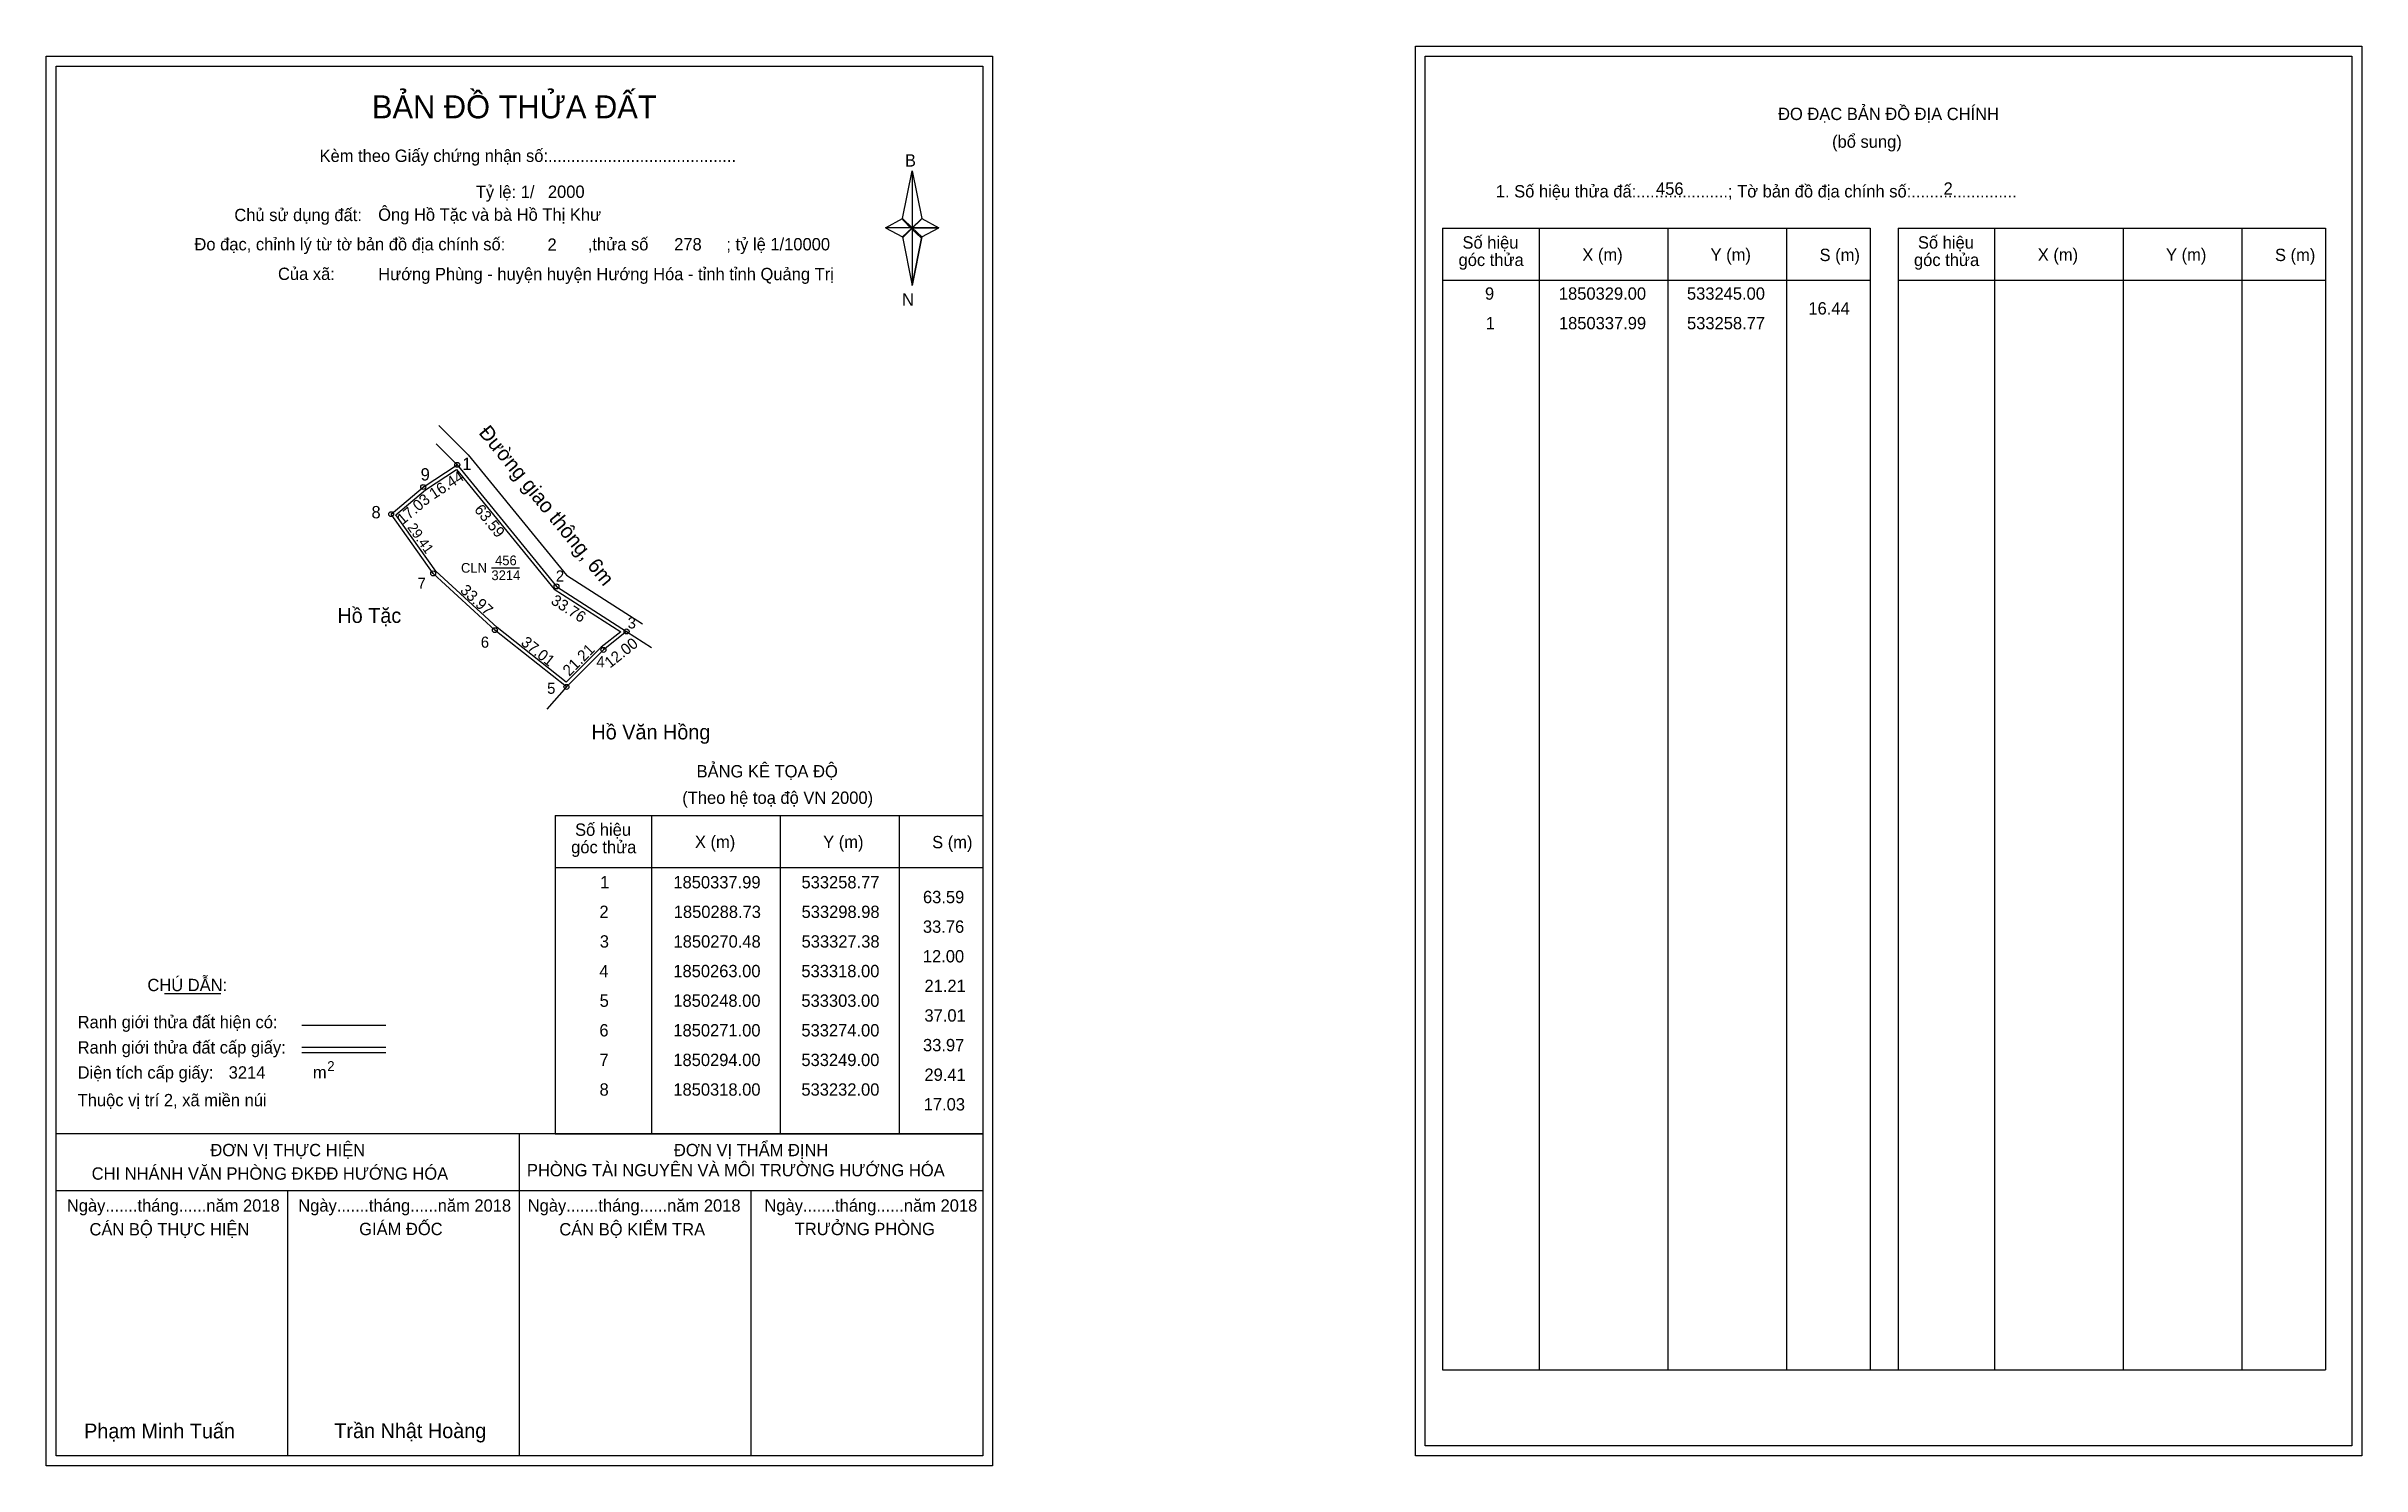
# Model space of a CAD drawing. Extents: x 533092 to 534030, y 1849932 to 1850508.
import ezdxf

# ---------------------------------------------------------------- set-up
doc = ezdxf.new("R2010")
doc.units = 0
for name, color, linetype in [('Level 1', 7, 'Continuous'), ('Level 10', 7, 'Continuous'), ('Level 11', 7, 'Continuous'), ('Level 13', 7, 'Continuous'), ('Level 27', 7, 'Continuous'), ('Level 3', 7, 'Continuous'), ('Level 49', 7, 'Continuous'), ('Level 53', 7, 'Continuous'), ('Level 55', 7, 'Continuous'), ('Level 6', 7, 'Continuous'), ('Level 60', 7, 'Continuous'), ('Level 63', 7, 'Continuous'), ('Level 9', 7, 'Continuous')]:
    doc.layers.add(name, color=color, linetype=linetype)

msp = doc.modelspace()

# ---------------------------------------------------------------- linework, layer by layer
at = {"layer": 'Level 1'}
for p, q in [((533650.93, 1850503.58), (533650.93, 1850503.58)), ((533096.28, 1850499.58), (533096.28, 1850499.58)), ((533439.13, 1850437.82), (533443.06, 1850457.1)), ((533443.06, 1850457.1), (533443.06, 1850434.05)), ((533443.06, 1850457.1), (533447, 1850437.82)), ((533432.24, 1850434.05), (533439.13, 1850437.82)), ((533439.13, 1850437.82), (533443.06, 1850434.05)), ((533442.77, 1850433.61), (533439.13, 1850437.38)), ((533446.7, 1850437.38), (533442.77, 1850433.61)), ((533442.77, 1850433.61), (533446.7, 1850437.38)), ((533447, 1850437.82), (533443.06, 1850434.05)), ((533443.06, 1850434.05), (533439.13, 1850430.37)), ((533442.77, 1850433.61), (533439.13, 1850429.93)), ((533439.13, 1850429.93), (533442.77, 1850433.61)), ((533439.13, 1850430.37), (533443.06, 1850410.65)), ((533446.7, 1850429.93), (533442.77, 1850433.61)), ((533443.06, 1850434.05), (533443.06, 1850410.65)), ((533443.06, 1850434.05), (533453.88, 1850434.05)), ((533443.06, 1850434.05), (533447, 1850430.37)), ((533447, 1850430.37), (533443.06, 1850410.65)), ((533447, 1850430.37), (533453.88, 1850434.05)), ((533657.99, 1850433.87), (533831.2, 1850433.87)), ((533697.17, 1849971.34), (533697.17, 1850433.87)), ((533749.32, 1849971.34), (533749.32, 1850433.87)), ((533797.26, 1850433.87), (533797.26, 1849971.34)), ((533831.2, 1850433.87), (533831.2, 1849971.34)), ((533842.51, 1850433.87), (534015.71, 1850433.87)), ((533881.69, 1849971.34), (533881.69, 1850433.87)), ((533933.83, 1849971.34), (533933.83, 1850433.87)), ((533981.78, 1850433.87), (533981.78, 1849971.34)), ((534015.71, 1850433.87), (534015.71, 1849971.34)), ((533657.99, 1850412.82), (533831.2, 1850412.82)), ((533842.51, 1850412.82), (534015.71, 1850412.82)), ((533298.47, 1850195.93), (533471.67, 1850195.93)), ((533337.65, 1850066.88), (533337.65, 1850195.93)), ((533389.79, 1850066.88), (533389.79, 1850195.93)), ((533437.74, 1850195.93), (533437.74, 1850066.88)), ((533298.47, 1850174.87), (533471.67, 1850174.87)), ((533140.12, 1850123.71), (533162.92, 1850123.71)), ((533195.85, 1850110.91), (533229.87, 1850110.91)), ((533195.85, 1850102.01), (533229.87, 1850102.01)), ((533195.85, 1850099.82), (533229.87, 1850099.82)), ((533309.94, 1850066.88), (533096.28, 1850066.88)), ((533471.67, 1850066.88), (533261.99, 1850066.88)), ((533283.98, 1849936.43), (533283.98, 1850066.88)), ((533298.47, 1850066.87), (533471.67, 1850066.87)), ((533471.68, 1850043.78), (533096.28, 1850043.78)), ((533190.13, 1849936.43), (533190.13, 1850043.78)), ((533377.83, 1849936.43), (533377.83, 1850043.78)), ((533657.99, 1849971.34), (534015.71, 1849971.34)), ((534026.33, 1849940.43), (534026.33, 1849940.43)), ((533471.67, 1849936.43), (533471.67, 1849936.43))]:
    msp.add_line(p, q, dxfattribs=at)
for points in [[(533439.13, 1850437.82), (533443.06, 1850457.1), (533443.06, 1850434.05)], [(533443.06, 1850434.05), (533447, 1850437.82), (533453.88, 1850434.05)], [(533432.24, 1850434.05), (533439.13, 1850430.37), (533443.06, 1850434.05)], [(533443.06, 1850434.05), (533443.06, 1850410.65), (533447, 1850430.37)]]:
    msp.add_lwpolyline(points, close=True, dxfattribs=at)
at = {"layer": 'Level 10'}
for p, q in [((533251.28, 1850353.97), (533263.23, 1850342.01)), ((533258.77, 1850337.99), (533298.98, 1850288.73)), ((533263.23, 1850342.01), (533303.02, 1850293.27)), ((533303.02, 1850293.27), (533333.77, 1850273.5))]:
    msp.add_line(p, q, dxfattribs=at)
for points in [[(533258.77, 1850337.99), (533298.98, 1850288.73), (533327.38, 1850270.48), (533318, 1850263), (533303, 1850248), (533274, 1850271), (533249, 1850294), (533232, 1850318), (533245, 1850329)], [(533258.48, 1850336.13), (533298.04, 1850287.67), (533324.98, 1850270.36), (533317.07, 1850264.05), (533302.89, 1850249.87), (533274.91, 1850272.07), (533250.06, 1850294.93), (533233.88, 1850317.76), (533245.84, 1850327.88)]]:
    msp.add_lwpolyline(points, close=True, dxfattribs=at)
at = {"layer": 'Level 11'}
for centre in [(533258.77, 1850337.99), (533258.77, 1850337.99), (533245, 1850329), (533232, 1850318), (533249, 1850294), (533298.98, 1850288.73), (533274, 1850271), (533327.38, 1850270.48), (533318, 1850263), (533303, 1850248)]:
    msp.add_circle(centre, 1, dxfattribs=at)
at = {"layer": 'Level 27'}
for p, q in [((533258.77, 1850337.99), (533250.28, 1850346.47)), ((533327.38, 1850270.48), (533337.47, 1850263.98)), ((533303, 1850248), (533295.01, 1850239.05))]:
    msp.add_line(p, q, dxfattribs=at)
at = {"layer": 'Level 3'}
for p, q in [((533657.99, 1850433.87), (533657.99, 1849971.34)), ((533842.51, 1850433.87), (533842.51, 1849971.34)), ((533298.47, 1850195.93), (533298.47, 1850066.88))]:
    msp.add_line(p, q, dxfattribs=at)
at = {"layer": 'Level 63'}
for points in [[(533092.28, 1850503.58), (533475.68, 1850503.58), (533475.68, 1849932.43), (533092.28, 1849932.43)], [(533646.93, 1850507.58), (534030.33, 1850507.58), (534030.33, 1849936.43), (533646.93, 1849936.43)], [(533650.93, 1850503.58), (534026.33, 1850503.58), (534026.33, 1849940.43), (533650.93, 1849940.43)], [(533096.28, 1850499.58), (533471.68, 1850499.58), (533471.68, 1849936.43), (533096.28, 1849936.43)]]:
    msp.add_lwpolyline(points, close=True, dxfattribs=at)
at = {"layer": 'Level 9'}
msp.add_line((533272.61, 1850296.25), (533284.05, 1850296.25), dxfattribs=at)

# ---------------------------------------------------------------- texts
at = {"layer": 'Level 1'}
for s, height, p in [('BẢN ĐỒ THỬA ĐẤT', 9.3313, (533224.21, 1850478.39)), ('ĐO ĐẠC BẢN ĐỒ ĐỊA CHÍNH', 5, (533793.88, 1850477.7)), ('Kèm theo Giấy chứng nhận số:.........................................', 5, (533202.98, 1850460.73)), ('(bổ sung)', 5, (533815.76, 1850466.46)), ('B', 5, (533440.15, 1850458.85)), ('1. Số hiệu thửa đấ:....................; Tờ bản đồ địa chính số:.......................', 5, (533679.54, 1850446.34)), ('Chủ sử dụng đất:', 5, (533168.46, 1850436.75)), ('Đo đạc, chỉnh lý từ tờ bản đồ địa chính số:                  ,thửa số                 ; tỷ lệ 1/10000', 5, (533152.29, 1850424.89)), ('Số hiệu', 5, (533666.02, 1850425.61)), ('Số hiệu', 5, (533850.54, 1850425.61)), ('Của xã:', 5, (533186.14, 1850412.89)), ('góc thửa', 5, (533664.44, 1850418.55)), ('X (m)', 5, (533714.59, 1850420.66)), ('Y (m)', 5, (533766.54, 1850420.66)), ('S (m)', 5, (533810.7, 1850420.56)), ('góc thửa', 5, (533848.95, 1850418.55)), ('X (m)', 5, (533899.1, 1850420.66)), ('Y (m)', 5, (533951.06, 1850420.66)), ('S (m)', 5, (533995.21, 1850420.56)), ('N', 5, (533438.95, 1850402.51)), ('BẢNG KÊ TỌA ĐỘ', 5, (533355.74, 1850211.33)), ('(Theo hệ toạ độ VN 2000)', 5, (533349.93, 1850200.61)), ('Số hiệu', 5, (533306.5, 1850187.66)), ('góc thửa', 5, (533304.92, 1850180.6)), ('X (m)', 5, (533355.06, 1850182.71)), ('Y (m)', 5, (533407.02, 1850182.71)), ('S (m)', 5, (533451.17, 1850182.61)), ('CHÚ DẪN:', 5, (533133.24, 1850124.72)), ('Ranh giới thửa đất hiện có:', 5, (533104.98, 1850109.72)), ('Ranh giới thửa đất cấp giấy:', 5, (533104.98, 1850099.44)), ('Diện tích cấp giấy:', 5, (533104.98, 1850089.28)), ('m', 5, (533200.29, 1850089.33)), ('2', 4, (533206.08, 1850092.35)), ('Thuộc vị trí 2, xã miền núi', 5, (533104.98, 1850078.08)), ('ĐƠN VỊ THỰC HIỆN', 5, (533158.75, 1850057.84)), ('ĐƠN VỊ THẨM ĐỊNH', 5, (533346.55, 1850057.84)), ('CHI NHÁNH VĂN PHÒNG ĐKĐĐ HƯỚNG HÓA', 5, (533110.66, 1850048.32)), ('PHÒNG TÀI NGUYÊN VÀ MÔI TRƯỜNG HƯỚNG HÓA', 5, (533287, 1850049.7)), ('Ngày.......tháng......năm 2018', 5, (533100.61, 1850035.37)), ('Ngày.......tháng......năm 2018', 5, (533194.36, 1850035.37)), ('Ngày.......tháng......năm 2018', 5, (533287.31, 1850035.37)), ('Ngày.......tháng......năm 2018', 5, (533383.22, 1850035.37)), ('CÁN BỘ THỰC HIỆN', 5, (533109.78, 1850025.74)), ('GIÁM ĐỐC', 5, (533219.04, 1850025.86)), ('CÁN BỘ KIỂM TRA', 5, (533300.12, 1850025.74)), ('TRƯỞNG PHÒNG', 5, (533395.5, 1850025.86)), ('Phạm Minh Tuấn', 6, (533107.6, 1849943.51)), ('Trần Nhật Hoàng', 6, (533208.98, 1849943.61))]:
    msp.add_text(s, height=height, dxfattribs=at).set_placement(p)
at = {"layer": 'Level 11'}
msp.add_text('Tỷ lệ: 1/', height=5, dxfattribs=at).set_placement((533266.29, 1850446.11))
at = {"layer": 'Level 13'}
for s, p in [('CLN', (533260.28, 1850294.28)), ('456', (533274.08, 1850297.3)), ('3214', (533272.61, 1850291.27))]:
    msp.add_text(s, height=3.937, dxfattribs=at).set_placement(p)
at = {"layer": 'Level 49'}
for s, height, rotation, p in [('Đường giao thông, 6m', 6, 309.22411, (533267.17, 1850350.9)), ('16.44', 4.5, 33.13926, (533249.28, 1850323.88)), ('17.03', 4.5, 40.23636, (533236.68, 1850313.52)), ('63.59', 4.5, 309.22411, (533265.41, 1850319.73)), ('29.41', 4.05, 305.31121, (533238.39, 1850312.61)), ('33.97', 4.5, 317.38594, (533259.61, 1850286.69)), ('33.76', 4.5, 327.27497, (533296.35, 1850281.97)), ('37.01', 4.5, 321.58194, (533284.23, 1850265.36)), ('12.00', 4.5, 38.57031, (533320.66, 1850255.39)), ('21.21', 4.5, 45, (533304.17, 1850252.13))]:
    msp.add_text(s, height=height, rotation=rotation, dxfattribs=at).set_placement(p)
at = {"layer": 'Level 53'}
for s, p in [('9', (533675.14, 1850404.9)), ('1850329.00', (533705.08, 1850404.9)), ('533245.00', (533756.97, 1850404.9)), ('16.44', (533806.17, 1850398.9)), ('1', (533675.44, 1850392.9)), ('1850337.99', (533705.1, 1850392.9)), ('533258.77', (533757, 1850392.9)), ('1', (533316.67, 1850166.37)), ('1850337.99', (533346.33, 1850166.37)), ('533258.77', (533398.23, 1850166.37)), ('63.59', (533447.45, 1850160.37)), ('2', (533316.37, 1850154.37)), ('1850288.73', (533346.48, 1850154.37)), ('533298.98', (533398.27, 1850154.37)), ('3', (533316.52, 1850142.37)), ('1850270.48', (533346.39, 1850142.37)), ('533327.38', (533398.27, 1850142.37)), ('33.76', (533447.42, 1850148.37)), ('12.00', (533447.4, 1850136.37)), ('4', (533316.34, 1850130.37)), ('1850263.00', (533346.31, 1850130.37)), ('533318.00', (533398.19, 1850130.37)), ('21.21', (533448.05, 1850124.37)), ('5', (533316.46, 1850118.37)), ('1850248.00', (533346.31, 1850118.37)), ('533303.00', (533398.19, 1850118.37)), ('6', (533316.35, 1850106.37)), ('1850271.00', (533346.31, 1850106.37)), ('533274.00', (533398.19, 1850106.37)), ('37.01', (533448.05, 1850112.37)), ('7', (533316.38, 1850094.37)), ('1850294.00', (533346.31, 1850094.37)), ('533249.00', (533398.19, 1850094.37)), ('33.97', (533447.47, 1850100.37)), ('29.41', (533448.05, 1850088.37)), ('8', (533316.42, 1850082.37)), ('1850318.00', (533346.31, 1850082.37)), ('533232.00', (533398.19, 1850082.37)), ('17.03', (533447.75, 1850076.37))]:
    msp.add_text(s, height=5, dxfattribs=at).set_placement(p)
at = {"layer": 'Level 55'}
for s, height, p in [('1', 0.8, (533258.55, 1850337.99)), ('0', 0.22, (533258.69, 1850337.77)), ('0', 0.22, (533258.69, 1850337.77)), ('0', 0.22, (533258.69, 1850337.77)), ('0', 0.22, (533258.69, 1850337.77)), ('9', 0.8, (533244.73, 1850329)), ('0', 0.22, (533244.92, 1850328.78)), ('0', 0.22, (533244.92, 1850328.78)), ('8', 0.8, (533231.74, 1850318)), ('0', 0.22, (533231.92, 1850317.78)), ('0', 0.22, (533231.92, 1850317.78)), ('7', 0.8, (533248.73, 1850294)), ('0', 0.22, (533248.92, 1850293.78)), ('0', 0.22, (533248.92, 1850293.78)), ('2', 0.8, (533298.71, 1850288.73)), ('0', 0.22, (533298.9, 1850288.51)), ('0', 0.22, (533298.9, 1850288.51)), ('6', 0.8, (533273.73, 1850271)), ('0', 0.22, (533273.92, 1850270.78)), ('0', 0.22, (533273.92, 1850270.78)), ('3', 0.8, (533327.13, 1850270.48)), ('0', 0.22, (533327.3, 1850270.26)), ('0', 0.22, (533327.3, 1850270.26)), ('0', 0.22, (533327.3, 1850270.26)), ('4', 0.8, (533317.72, 1850263)), ('0', 0.22, (533317.92, 1850262.78)), ('5', 0.8, (533302.74, 1850248)), ('0', 0.22, (533302.92, 1850247.78)), ('0', 0.22, (533302.92, 1850247.78)), ('0', 0.22, (533302.92, 1850247.78))]:
    msp.add_text(s, height=height, dxfattribs=at).set_placement(p)
at = {"layer": 'Level 6'}
for s, p in [('2000', (533295.49, 1850446.15)), ('456', (533744.44, 1850447.42)), ('2', (533860.93, 1850447.46)), ('Ông Hồ Tặc và bà Hồ Thị Khư', (533226.73, 1850436.88)), ('2', (533295.33, 1850424.71)), ('278', (533346.65, 1850424.87)), ('Hướng Phùng - huyện huyện Hướng Hóa - tỉnh tỉnh Quảng Trị', (533226.75, 1850412.8)), ('3214', (533166.16, 1850089.29))]:
    msp.add_text(s, height=5, dxfattribs=at).set_placement(p)
at = {"layer": 'Level 60'}
for s, p in [('Hồ Tặc', (533210.21, 1850273.93)), ('Hồ Văn Hồng', (533313.13, 1850226.74))]:
    msp.add_text(s, height=6, dxfattribs=at).set_placement(p)
at = {"layer": 'Level 9'}
for s, height, p in [('9', 5, (533243.94, 1850331.63)), ('1', 5, (533260.83, 1850335.9)), ('8', 5, (533224.02, 1850316.31)), ('7', 4.5, (533242.68, 1850287.77)), ('2', 4.5, (533298.73, 1850290.7)), ('6', 4.5, (533268.31, 1850263.88)), ('3', 4.5, (533327.81, 1850271.69)), ('4', 4.5, (533315.15, 1850255.98)), ('5', 4.5, (533295.18, 1850245.2))]:
    msp.add_text(s, height=height, dxfattribs=at).set_placement(p)

doc.saveas('drawing.dxf')
